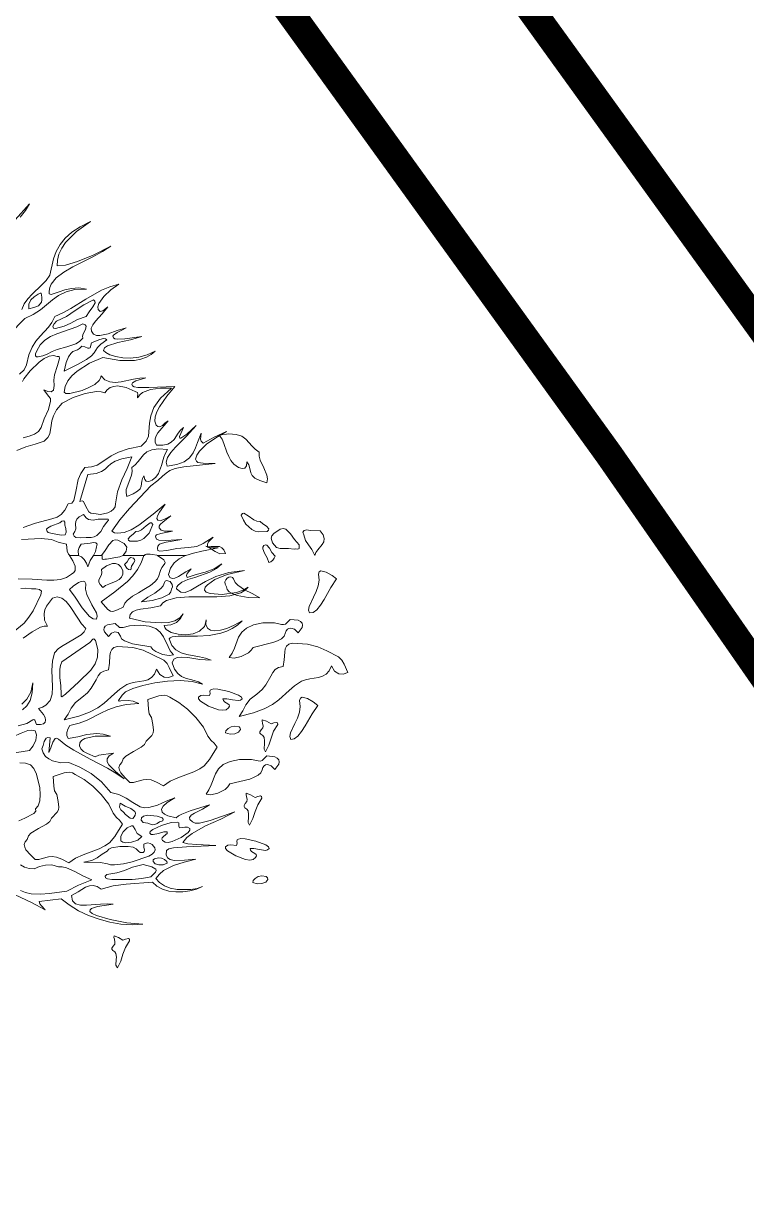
# Model space of a CAD drawing. Header units: inches. Extents: x -885 to 26362, y -28010 to 990.
# Drawn here: x 4291.76 to 4293.775, y -2358.808 to -2355.521 of the extents above; entities that cross this region are included whole.
import ezdxf

# ---------------------------------------------------------------- set-up
doc = ezdxf.new("R2010")
doc.units = ezdxf.units.IN
doc.header["$MEASUREMENT"] = 0
doc.layers.add('BUILDING', color=5, linetype='Continuous', lineweight=15)
doc.layers.add('TREE', color=3, linetype='Continuous', lineweight=15)
doc.layers.add('Text', color=7, linetype='Continuous')

# ---------------------------------------------------------------- blocks, each defined once
blk = doc.blocks.new('tree2')
at = {"layer": 'TREE'}
for points in [[(5207.9229, 5947.7084), (5207.9396, 5947.714), (5207.958, 5947.7183), (5207.9935, 5947.7254), (5207.9814, 5947.7251), (5207.9704, 5947.7269), (5207.9701, 5947.7328), (5207.9725, 5947.7383), (5207.9821, 5947.7485), (5207.9611, 5947.7343), (5207.9467, 5947.7282), (5207.9288, 5947.726), (5207.9039, 5947.7238), (5207.8823, 5947.7195), (5207.8672, 5947.718), (5207.8629, 5947.7195), (5207.862, 5947.7235), (5207.8626, 5947.7288), (5207.8663, 5947.7328), (5207.8724, 5947.7355), (5207.8805, 5947.7377), (5207.9146, 5947.7429), (5207.8798, 5947.7408), (5207.865, 5947.7417), (5207.8601, 5947.7442), (5207.858, 5947.7479), (5207.8574, 5947.7506), (5207.8595, 5947.7531), (5207.8694, 5947.7562), (5207.8943, 5947.7611), (5207.8771, 5947.7611), (5207.87, 5947.7633), (5207.8654, 5947.7685), (5207.8657, 5947.7722), (5207.8675, 5947.7756), (5207.8743, 5947.7817), (5207.8906, 5947.7941), (5207.8768, 5947.787), (5207.8675, 5947.7839), (5207.8623, 5947.7848), (5207.8607, 5947.7885), (5207.862, 5947.7947), (5207.866, 5947.8024), (5207.8786, 5947.8199), (5207.8527, 5947.7981), (5207.8213, 5947.774), (5207.8053, 5947.7645), (5207.7896, 5947.7583), (5207.7754, 5947.7568), (5207.769, 5947.758), (5207.7631, 5947.7611), (5207.7801, 5947.7861), (5207.8013, 5947.8104), (5207.8472, 5947.8593), (5207.8629, 5947.871), (5207.8731, 5947.88), (5207.8808, 5947.8867), (5207.8888, 5947.8923), (5207.9005, 5947.8966), (5207.9186, 5947.9003), (5207.9867, 5947.9077), (5207.9605, 5947.9083), (5207.9494, 5947.9101), (5207.946, 5947.9129), (5207.9445, 5947.9169), (5207.9473, 5947.9259), (5207.9525, 5947.9342), (5207.9676, 5947.9496), (5207.9879, 5947.9634), (5208.011, 5947.977), (5207.9848, 5947.965), (5207.9605, 5947.952), (5207.9565, 5947.9557), (5207.9547, 5947.9606), (5207.9562, 5947.9736), (5207.9485, 5947.953), (5207.9445, 5947.9416), (5207.939, 5947.9305), (5207.931, 5947.92), (5207.9196, 5947.9114), (5207.9039, 5947.9052), (5207.8826, 5947.9018), (5207.8805, 5947.9108), (5207.8838, 5947.9206), (5207.8909, 5947.9314), (5207.9011, 5947.9431), (5207.9248, 5947.9668), (5207.9454, 5947.9899), (5207.9251, 5947.9714), (5207.9125, 5947.9625), (5207.91, 5947.9625), (5207.9097, 5947.9659), (5207.9183, 5947.9853), (5207.9119, 5947.9797), (5207.9069, 5947.9733), (5207.8977, 5947.9594), (5207.8918, 5947.9536), (5207.8841, 5947.9493), (5207.8737, 5947.9471), (5207.8601, 5947.9474), (5207.857, 5947.9542), (5207.857, 5947.961), (5207.8589, 5947.9677), (5207.8626, 5947.9742), (5207.8851, 5947.9998), (5207.8786, 5947.9954), (5207.8724, 5947.9899), (5207.866, 5947.9868), (5207.8626, 5947.9877), (5207.8592, 5947.9905), (5207.8561, 5947.9991), (5207.8567, 5948.0087), (5207.8604, 5948.0192), (5207.8663, 5948.0305), (5207.8823, 5948.0533), (5207.8992, 5948.0746), (5207.8435, 5948.0721), (5207.8195, 5948.0721), (5207.8115, 5948.0733), (5207.8078, 5948.0755), (5207.8065, 5948.0795), (5207.8078, 5948.0826), (5207.8152, 5948.0869), (5207.8364, 5948.0927), (5207.8238, 5948.0921), (5207.8102, 5948.09), (5207.7831, 5948.0844), (5207.7702, 5948.0829), (5207.7585, 5948.0841), (5207.7483, 5948.0884), (5207.7403, 5948.0971), (5207.7388, 5948.0921), (5207.736, 5948.0875), (5207.7265, 5948.0789), (5207.7135, 5948.0718), (5207.6991, 5948.0659), (5207.6723, 5948.0595), (5207.6634, 5948.0595), (5207.6603, 5948.0617), (5207.6621, 5948.0746), (5207.6677, 5948.0866), (5207.6766, 5948.0977), (5207.688, 5948.1075), (5207.7151, 5948.1245), (5207.744, 5948.1374), (5207.7804, 5948.1303), (5207.8124, 5948.1306), (5207.8259, 5948.1334), (5207.8383, 5948.1377), (5207.8484, 5948.1436), (5207.857, 5948.1509), (5207.8395, 5948.1426), (5207.8213, 5948.1377), (5207.8035, 5948.1358), (5207.7868, 5948.1365), (5207.7717, 5948.1389), (5207.7591, 5948.1426), (5207.7499, 5948.1476), (5207.745, 5948.1525), (5207.7474, 5948.1577), (5207.7539, 5948.162), (5207.7761, 5948.1694), (5207.8032, 5948.1756), (5207.8278, 5948.1823), (5207.7911, 5948.1774), (5207.7754, 5948.1765), (5207.7699, 5948.1777), (5207.7668, 5948.1799), (5207.7656, 5948.183), (5207.7668, 5948.1857), (5207.7745, 5948.1913), (5207.785, 5948.1962), (5207.7942, 5948.2014), (5207.7748, 5948.1956), (5207.7551, 5948.1885), (5207.737, 5948.1845), (5207.7296, 5948.1848), (5207.7234, 5948.1876), (5207.7188, 5948.1937), (5207.7185, 5948.2005), (5207.7219, 5948.2079), (5207.7277, 5948.2156), (5207.7422, 5948.2313), (5207.7542, 5948.2467), (5207.7434, 5948.2378), (5207.7382, 5948.2365), (5207.7333, 5948.2406), (5207.7326, 5948.247), (5207.7348, 5948.2538), (5207.7456, 5948.2689), (5207.7613, 5948.2837), (5207.7785, 5948.296), (5207.7591, 5948.2901), (5207.741, 5948.2824), (5207.7071, 5948.2633), (5207.6741, 5948.243), (5207.6572, 5948.2338), (5207.6396, 5948.2255), (5207.6335, 5948.2128), (5207.6258, 5948.2024), (5207.6079, 5948.1833), (5207.599, 5948.1725), (5207.5907, 5948.1593), (5207.5836, 5948.1426), (5207.5787, 5948.1214), (5207.5731, 5948.1106), (5207.5636, 5948.1008)], [(5207.542, 5948.1879), (5207.5747, 5948.2215), (5207.5931, 5948.2298), (5207.6085, 5948.2399), (5207.6344, 5948.2615), (5207.648, 5948.2713), (5207.664, 5948.2793), (5207.6834, 5948.2843), (5207.7083, 5948.2852), (5207.6917, 5948.2877), (5207.676, 5948.2867), (5207.6615, 5948.2834), (5207.6492, 5948.279), (5207.6319, 5948.2735), (5207.6279, 5948.2747), (5207.6276, 5948.2803), (5207.6289, 5948.2883), (5207.6319, 5948.2957), (5207.643, 5948.3092), (5207.659, 5948.3215), (5207.6784, 5948.3332), (5207.7219, 5948.3551), (5207.7428, 5948.3662), (5207.7613, 5948.3779), (5207.7225, 5948.3588), (5207.6889, 5948.3446), (5207.6627, 5948.3366), (5207.6452, 5948.3354), (5207.6455, 5948.348), (5207.6486, 5948.361), (5207.6547, 5948.3736), (5207.663, 5948.3859), (5207.6864, 5948.4096), (5207.7172, 5948.4312), (5207.6948, 5948.4201), (5207.6766, 5948.4081), (5207.6621, 5948.3951), (5207.651, 5948.3813), (5207.6427, 5948.3665), (5207.6366, 5948.3505), (5207.6292, 5948.3154), (5207.6209, 5948.304), (5207.6113, 5948.2935), (5207.5907, 5948.2744), (5207.5811, 5948.2643), (5207.5734, 5948.2535), (5207.5685, 5948.2412)], [(5207.5651, 5948.441), (5207.5762, 5948.4549), (5207.5851, 5948.4693), (5207.5537, 5948.4349)], [(5207.5577, 5947.9357), (5207.5771, 5947.9437), (5207.5971, 5947.9496), (5207.6165, 5947.9563), (5207.6249, 5947.964), (5207.6292, 5947.972), (5207.6319, 5947.9899), (5207.6332, 5948.0001), (5207.6366, 5948.0111), (5207.6433, 5948.0238), (5207.6557, 5948.0379), (5207.6794, 5948.0506), (5207.7055, 5948.0595), (5207.7302, 5948.0635), (5207.74, 5948.0629), (5207.748, 5948.0604), (5207.7533, 5948.0672), (5207.7597, 5948.0721), (5207.7671, 5948.0746), (5207.7754, 5948.0755), (5207.7939, 5948.0718), (5207.8133, 5948.0635), (5207.8185, 5948.061), (5207.8195, 5948.0573), (5207.8185, 5948.0536), (5207.8189, 5948.05), (5207.8235, 5948.0561), (5207.8296, 5948.061), (5207.8469, 5948.0675), (5207.8684, 5948.0706), (5207.8921, 5948.0706), (5207.8684, 5948.049), (5207.8543, 5948.029), (5207.8472, 5948.0108), (5207.8444, 5947.9948), (5207.8423, 5947.9671), (5207.8373, 5947.9557), (5207.8266, 5947.9453), (5207.7982, 5947.9391), (5207.7773, 5947.932), (5207.7619, 5947.9243), (5207.7505, 5947.9166), (5207.7311, 5947.904), (5207.7194, 5947.9003), (5207.7046, 5947.8988), (5207.6957, 5947.8861), (5207.6905, 5947.8729), (5207.6852, 5947.847), (5207.6809, 5947.8273), (5207.6763, 5947.8221), (5207.6686, 5947.8205), (5207.6612, 5947.8064), (5207.6535, 5947.7974), (5207.6449, 5947.7919), (5207.6335, 5947.7879), (5207.5978, 5947.7787), (5207.571, 5947.7694)], [(5207.5676, 5947.7433), (5207.6101, 5947.7457), (5207.6326, 5947.7429), (5207.6467, 5947.7377), (5207.6649, 5947.7334), (5207.6667, 5947.7183), (5207.6692, 5947.7115), (5207.6714, 5947.7094), (5207.6744, 5947.7084), (5207.6908, 5947.7084), (5207.6901, 5947.7195), (5207.6923, 5947.726), (5207.6966, 5947.7331), (5207.7166, 5947.7352), (5207.7234, 5947.7368), (5207.7286, 5947.7362), (5207.7311, 5947.7331), (5207.7296, 5947.7272), (5207.7277, 5947.7174), (5207.7234, 5947.7084), (5207.741, 5947.7084), (5207.749, 5947.7192), (5207.7563, 5947.7315), (5207.765, 5947.7408), (5207.7702, 5947.7426), (5207.7764, 5947.7417), (5207.7899, 5947.7346), (5207.7958, 5947.7266), (5207.7945, 5947.718), (5207.7875, 5947.7084), (5207.8336, 5947.7084), (5207.8352, 5947.7106), (5207.8383, 5947.7115), (5207.8463, 5947.7112), (5207.8654, 5947.7084), (5207.9229, 5947.7084)], [(5207.5839, 5948.2421), (5207.5836, 5948.2526), (5207.5882, 5948.2615), (5207.5953, 5948.2686), (5207.6036, 5948.2741), (5207.6079, 5948.2763), (5207.6101, 5948.2763), (5207.6116, 5948.2677), (5207.6119, 5948.2615), (5207.6107, 5948.2566), (5207.6042, 5948.2492), (5207.5944, 5948.2449), (5207.5839, 5948.2421)], [(5207.6409, 5948.1999), (5207.6366, 5948.2008), (5207.6356, 5948.2045), (5207.6381, 5948.2098), (5207.6436, 5948.2156), (5207.6649, 5948.2258), (5207.6837, 5948.2384), (5207.7025, 5948.2513), (5207.7237, 5948.2621), (5207.7265, 5948.2593), (5207.7268, 5948.2556), (5207.7222, 5948.2464), (5207.7139, 5948.2359), (5207.7077, 5948.2261), (5207.6892, 5948.2193), (5207.6747, 5948.2116), (5207.66, 5948.2048), (5207.6409, 5948.1999)], [(5207.623, 5948.1445), (5207.6135, 5948.1408), (5207.6036, 5948.1383), (5207.6002, 5948.1386), (5207.5981, 5948.1408), (5207.5981, 5948.1448), (5207.6008, 5948.1516), (5207.6082, 5948.1645), (5207.6184, 5948.1747), (5207.6304, 5948.1823), (5207.644, 5948.1882), (5207.6729, 5948.1981), (5207.6874, 5948.2033), (5207.7006, 5948.2098), (5207.7055, 5948.2079), (5207.7077, 5948.2051), (5207.7058, 5948.1974), (5207.7012, 5948.1882), (5207.7, 5948.1833), (5207.7006, 5948.179), (5207.6935, 5948.1719), (5207.6852, 5948.1666), (5207.6661, 5948.1602), (5207.6446, 5948.1546), (5207.6338, 5948.1503), (5207.623, 5948.1445)], [(5207.6603, 5948.1072), (5207.6646, 5948.126), (5207.6692, 5948.1386), (5207.6741, 5948.146), (5207.6791, 5948.15), (5207.6886, 5948.1537), (5207.6935, 5948.1565), (5207.6985, 5948.1614), (5207.7046, 5948.1602), (5207.7111, 5948.1574), (5207.7142, 5948.1571), (5207.7166, 5948.1583), (5207.7194, 5948.1691), (5207.728, 5948.1722), (5207.737, 5948.1759), (5207.7453, 5948.178), (5207.7493, 5948.1774), (5207.7526, 5948.1753), (5207.7394, 5948.1657), (5207.7323, 5948.1586), (5207.7246, 5948.1473), (5207.7188, 5948.1408), (5207.708, 5948.1328), (5207.6892, 5948.122), (5207.6603, 5948.1072)], [(5207.5697, 5948.085), (5207.5725, 5948.0906), (5207.5864, 5948.1084), (5207.6061, 5948.1272), (5207.6169, 5948.1349), (5207.6273, 5948.1399), (5207.6369, 5948.1417), (5207.6452, 5948.1395), (5207.6492, 5948.1389), (5207.6501, 5948.1349), (5207.6458, 5948.1201), (5207.6393, 5948.0992), (5207.6378, 5948.0878), (5207.6387, 5948.0767), (5207.6366, 5948.0663), (5207.6316, 5948.0626), (5207.6249, 5948.0638), (5207.6159, 5948.0672), (5207.6264, 5948.0533), (5207.6301, 5948.0487), (5207.6307, 5948.0423), (5207.6258, 5948.0244), (5207.6169, 5948.0041), (5207.6101, 5947.9853), (5207.6042, 5947.977), (5207.5956, 5947.9711), (5207.5842, 5947.9668), (5207.571, 5947.9634)], [(5208.0988, 5947.8657), (5208.0831, 5947.871), (5208.0726, 5947.8762), (5208.0668, 5947.882), (5208.0637, 5947.8876), (5208.0613, 5947.8996), (5208.0594, 5947.9051), (5208.0554, 5947.911), (5208.0542, 5947.9024), (5208.0508, 5947.8977), (5208.0452, 5947.8971), (5208.0369, 5947.8993), (5208.0274, 5947.9061), (5208.0209, 5947.9141), (5208.016, 5947.9227), (5208.0123, 5947.9322), (5208.0058, 5947.9513), (5208.0015, 5947.9606), (5207.9957, 5947.9689), (5208.0166, 5947.972), (5208.0323, 5947.9707), (5208.0443, 5947.9667), (5208.0529, 5947.9606), (5208.0665, 5947.9455), (5208.0736, 5947.9384), (5208.0822, 5947.9325), (5208.0819, 5947.9233), (5208.084, 5947.9147), (5208.0917, 5947.8984), (5208.0988, 5947.8827), (5208.1001, 5947.8743), (5208.0988, 5947.8657)], [(5207.7958, 5947.8362), (5207.7939, 5947.8439), (5207.7945, 5947.8516), (5207.7998, 5947.8667), (5207.8059, 5947.8821), (5207.8072, 5947.8901), (5207.8065, 5947.8988), (5207.8139, 5947.9046), (5207.8201, 5947.9117), (5207.8315, 5947.9265), (5207.8392, 5947.9329), (5207.8497, 5947.9372), (5207.8641, 5947.9394), (5207.8838, 5947.9382), (5207.8789, 5947.9299), (5207.8755, 5947.9212), (5207.8706, 5947.9031), (5207.8641, 5947.8858), (5207.8586, 5947.8781), (5207.8506, 5947.8713), (5207.8429, 5947.8689), (5207.8376, 5947.8692), (5207.8343, 5947.8729), (5207.8327, 5947.8809), (5207.8293, 5947.8754), (5207.8281, 5947.8698), (5207.8266, 5947.8587), (5207.8241, 5947.8532), (5207.8189, 5947.8476), (5207.8096, 5947.8421), (5207.7958, 5947.8362)], [(5207.8065, 5947.9222), (5207.7961, 5947.8969), (5207.785, 5947.872), (5207.7757, 5947.8467), (5207.7708, 5947.8202), (5207.7702, 5947.8141), (5207.7668, 5947.8088), (5207.7616, 5947.8042), (5207.7545, 5947.8008), (5207.7385, 5947.7974), (5207.724, 5947.7996), (5207.7179, 5947.7999), (5207.7132, 5947.8033), (5207.7071, 5947.8147), (5207.7021, 5947.8252), (5207.6988, 5947.827), (5207.6942, 5947.8255), (5207.7114, 5947.884), (5207.7292, 5947.8864), (5207.741, 5947.8904), (5207.7486, 5947.8954), (5207.7548, 5947.9009), (5207.7613, 5947.9071), (5207.7705, 5947.9126), (5207.785, 5947.9178), (5207.8065, 5947.9222)], [(5207.7434, 5947.7876), (5207.7551, 5947.7873), (5207.7557, 5947.7851), (5207.7526, 5947.7811), (5207.7453, 5947.7713), (5207.7391, 5947.7605), (5207.7308, 5947.7516), (5207.7252, 5947.7488), (5207.7182, 5947.7476), (5207.7074, 5947.7476), (5207.6954, 5947.7466), (5207.6855, 5947.7479), (5207.6818, 5947.7503), (5207.6797, 5947.7546), (5207.6834, 5947.7608), (5207.6849, 5947.7663), (5207.6843, 5947.7774), (5207.6849, 5947.7824), (5207.6871, 5947.7876), (5207.6923, 5947.7925), (5207.7018, 5947.7971), (5207.7074, 5947.7904), (5207.7129, 5947.7867), (5207.7231, 5947.7851), (5207.7333, 5947.7873), (5207.7434, 5947.7876)], [(5208.0994, 5947.7607), (5208.0813, 5947.7598), (5208.0733, 5947.7613), (5208.0659, 5947.7647), (5208.0529, 5947.7764), (5208.0477, 5947.785), (5208.0431, 5947.7958), (5208.0455, 5947.7998), (5208.0489, 5947.8004), (5208.0582, 5947.7943), (5208.0702, 5947.7857), (5208.077, 5947.7829), (5208.0844, 5947.7823), (5208.0902, 5947.777), (5208.0979, 5947.7718), (5208.1025, 5947.7666), (5208.1022, 5947.7638), (5208.0994, 5947.7607)], [(5207.6507, 5947.7793), (5207.6553, 5947.7827), (5207.659, 5947.7833), (5207.6612, 5947.7808), (5207.6612, 5947.7743), (5207.6637, 5947.767), (5207.6646, 5947.7593), (5207.6618, 5947.7537), (5207.6544, 5947.7528), (5207.6338, 5947.7565), (5207.6252, 5947.7586), (5207.623, 5947.7605), (5207.6224, 5947.763), (5207.6218, 5947.7657), (5207.6236, 5947.7679), (5207.6313, 5947.7719), (5207.6507, 5947.7793)], [(5207.8022, 5947.7396), (5207.7995, 5947.742), (5207.7988, 5947.7448), (5207.8028, 5947.7497), (5207.8093, 5947.7549), (5207.8149, 5947.7602), (5207.8213, 5947.7611), (5207.8275, 5947.7642), (5207.8376, 5947.7731), (5207.846, 5947.7793), (5207.849, 5947.7793), (5207.8518, 5947.7756), (5207.8438, 5947.7571), (5207.8327, 5947.7454), (5207.8259, 5947.742), (5207.8189, 5947.7399), (5207.8022, 5947.7396)], [(5208.1576, 5947.7225), (5208.1456, 5947.7241), (5208.1358, 5947.7235), (5208.1275, 5947.7235), (5208.1195, 5947.7256), (5208.1108, 5947.7361), (5208.1081, 5947.7462), (5208.1096, 5947.7512), (5208.1133, 5947.7561), (5208.1272, 5947.7653), (5208.1336, 5947.7669), (5208.1395, 5947.7653), (5208.1496, 5947.7558), (5208.1586, 5947.7429), (5208.1684, 5947.7318), (5208.1684, 5947.7241), (5208.1653, 5947.7222), (5208.161, 5947.7231), (5208.1576, 5947.7225)], [(5208.1789, 5947.753), (5208.1767, 5947.7592), (5208.1792, 5947.7629), (5208.1847, 5947.7641), (5208.1924, 5947.7629), (5208.214, 5947.7623), (5208.2205, 5947.7533), (5208.2226, 5947.7453), (5208.2217, 5947.7385), (5208.2183, 5947.7324), (5208.2087, 5947.721), (5208.2044, 5947.7151), (5208.202, 5947.7087), (5208.1961, 5947.7213), (5208.189, 5947.7315), (5208.1823, 5947.7413), (5208.1789, 5947.753)], [(5207.554, 5946.9743), (5207.5894, 5946.9577), (5207.6187, 5946.9417), (5207.611, 5946.9503), (5207.6076, 5946.9549), (5207.6061, 5946.9599), (5207.6535, 5946.966), (5207.6711, 5946.9525), (5207.6908, 5946.9401), (5207.7123, 5946.9297), (5207.7354, 5946.9214), (5207.7588, 5946.9149), (5207.7828, 5946.9109), (5207.8069, 5946.9093), (5207.8299, 5946.9106), (5207.7958, 5946.914), (5207.7594, 5946.9208), (5207.7299, 5946.9294), (5207.7203, 5946.934), (5207.7154, 5946.9386), (5207.716, 5946.9417), (5207.7194, 5946.9445), (5207.732, 5946.9488), (5207.7659, 5946.954), (5207.7533, 5946.9552), (5207.7388, 5946.9543), (5207.7086, 5946.9518), (5207.6954, 5946.9522), (5207.6846, 5946.9549), (5207.6778, 5946.9617), (5207.676, 5946.9728), (5207.6901, 5946.9811), (5207.7062, 5946.9907), (5207.7145, 5946.994), (5207.7228, 5946.9947), (5207.7314, 5946.9925), (5207.7397, 5946.9863), (5207.7659, 5946.9937), (5207.7939, 5946.9974), (5207.8512, 5947.002), (5207.8607, 5946.9931), (5207.8731, 5946.9866), (5207.8866, 5946.9826), (5207.9014, 5946.9808), (5207.9168, 5946.9808), (5207.9319, 5946.9829), (5207.9463, 5946.987), (5207.9596, 5946.9922), (5207.9479, 5946.9882), (5207.934, 5946.986), (5207.9042, 5946.986), (5207.8897, 5946.9891), (5207.8768, 5946.9937), (5207.866, 5947.0008), (5207.8583, 5947.01), (5207.8663, 5947.0193), (5207.8752, 5947.0267), (5207.8962, 5947.0375), (5207.9196, 5947.0448), (5207.9451, 5947.0516), (5207.9202, 5947.0492), (5207.898, 5947.0485), (5207.8897, 5947.0507), (5207.8835, 5947.0547), (5207.8808, 5947.0609), (5207.8814, 5947.0704), (5207.8866, 5947.0738), (5207.8965, 5947.0759), (5207.9245, 5947.0784), (5207.9885, 5947.0809), (5207.9467, 5947.083), (5207.9279, 5947.0846), (5207.9165, 5947.0877), (5207.9251, 5947.0981), (5207.9368, 5947.1074), (5207.9661, 5947.1234), (5207.9987, 5947.1382), (5208.0295, 5947.1539), (5207.9759, 5947.1351), (5207.9525, 5947.1298), (5207.9436, 5947.1298), (5207.9377, 5947.1323), (5207.9316, 5947.1372), (5207.931, 5947.1418), (5207.935, 5947.1465), (5207.9417, 5947.1508), (5207.9596, 5947.16), (5207.9741, 5947.1689), (5207.9328, 5947.156), (5207.9143, 5947.1492), (5207.9072, 5947.1455), (5207.9023, 5947.1409), (5207.8845, 5947.1455), (5207.8771, 5947.1489), (5207.8721, 5947.1535), (5207.8706, 5947.1594), (5207.874, 5947.1662), (5207.8832, 5947.1745), (5207.8992, 5947.184), (5207.8805, 5947.177), (5207.862, 5947.1686), (5207.8435, 5947.1631), (5207.834, 5947.1628), (5207.8244, 5947.1649), (5207.8087, 5947.1739), (5207.7939, 5947.1834), (5207.7782, 5947.1917), (5207.7607, 5947.196), (5207.741, 5947.2188), (5207.7185, 5947.237), (5207.6942, 5947.2509), (5207.6701, 5947.2607), (5207.6529, 5947.2598), (5207.6347, 5947.2641), (5207.6267, 5947.2684), (5207.6199, 5947.274), (5207.6147, 5947.2813), (5207.6119, 5947.29), (5207.6147, 5947.2977), (5207.6169, 5947.3063), (5207.6209, 5947.3131), (5207.6243, 5947.3146), (5207.6295, 5947.3143), (5207.627, 5947.2826), (5207.6313, 5947.2924), (5207.6353, 5947.3047), (5207.6403, 5947.3127), (5207.6436, 5947.3134), (5207.648, 5947.3109), (5207.6637, 5947.2983), (5207.6806, 5947.2872), (5207.7163, 5947.2678), (5207.7536, 5947.2484), (5207.7721, 5947.2376), (5207.7899, 5947.2253), (5207.7708, 5947.241), (5207.7567, 5947.2555), (5207.753, 5947.2622), (5207.753, 5947.2687), (5207.7573, 5947.2752), (5207.7665, 5947.281), (5207.745, 5947.2783), (5207.7351, 5947.2764), (5207.7271, 5947.2733), (5207.7102, 5947.2804), (5207.7021, 5947.2847), (5207.6957, 5947.2906), (5207.6932, 5947.2971), (5207.6942, 5947.3032), (5207.6978, 5947.3084), (5207.7049, 5947.3127), (5207.7271, 5947.318), (5207.76, 5947.3177), (5207.7443, 5947.322), (5207.7308, 5947.3235), (5207.7089, 5947.3214), (5207.6895, 5947.3161), (5207.6689, 5947.3124), (5207.6655, 5947.3189), (5207.6655, 5947.3257), (5207.6677, 5947.3331), (5207.672, 5947.3405), (5207.6926, 5947.3457), (5207.7099, 5947.3522), (5207.7394, 5947.3676), (5207.7548, 5947.375), (5207.7727, 5947.3814), (5207.7942, 5947.386), (5207.8216, 5947.3882), (5207.8093, 5947.3931), (5207.7985, 5947.395), (5207.7828, 5947.394), (5207.7788, 5947.3934), (5207.7776, 5947.3947), (5207.7853, 5947.4067), (5207.793, 5947.4135), (5207.8087, 5947.4205), (5207.8303, 5947.4273), (5207.8561, 5947.4328), (5207.8835, 5947.4365), (5207.9112, 5947.4378), (5207.9371, 5947.4359), (5207.9593, 5947.4301), (5207.9504, 5947.435), (5207.9411, 5947.4381), (5207.9226, 5947.443), (5207.914, 5947.447), (5207.906, 5947.4535), (5207.8989, 5947.463), (5207.8934, 5947.4766), (5207.8974, 5947.484), (5207.9048, 5947.488), (5207.9149, 5947.4889), (5207.9273, 5947.488), (5207.9537, 5947.4837), (5207.9784, 5947.4818), (5207.9661, 5947.4864), (5207.9525, 5947.4892), (5207.9251, 5947.4941), (5207.9128, 5947.4981), (5207.9017, 5947.5046), (5207.8931, 5947.5141), (5207.8875, 5947.528), (5207.8894, 5947.5308), (5207.8934, 5947.5329), (5207.9069, 5947.5342), (5207.9488, 5947.5339), (5207.9738, 5947.5357), (5207.9993, 5947.5406), (5208.0119, 5947.5449), (5208.0236, 5947.5508), (5208.0347, 5947.5582), (5208.0449, 5947.5674), (5208.0279, 5947.5579), (5208.0122, 5947.5508), (5207.9981, 5947.5468), (5207.9861, 5947.5455), (5207.9765, 5947.5471), (5207.9698, 5947.5517), (5207.9667, 5947.5591), (5207.9673, 5947.5696), (5207.9661, 5947.5619), (5207.9633, 5947.5551), (5207.9531, 5947.5452), (5207.939, 5947.5394), (5207.9226, 5947.5372), (5207.9063, 5947.5385), (5207.8915, 5947.5422), (5207.8808, 5947.5486), (5207.8777, 5947.5526), (5207.8761, 5947.5573), (5207.8909, 5947.5585), (5207.9029, 5947.5637), (5207.9115, 5947.572), (5207.9174, 5947.5822), (5207.9103, 5947.5736), (5207.8998, 5947.5674), (5207.886, 5947.564), (5207.87, 5947.5628), (5207.8349, 5947.5653), (5207.8013, 5947.573), (5207.8025, 5947.581), (5207.8078, 5947.5868), (5207.8155, 5947.5902), (5207.8253, 5947.5927), (5207.8478, 5947.5954), (5207.8681, 5947.5998), (5207.8734, 5947.6065), (5207.8814, 5947.6114), (5207.9026, 5947.6173), (5207.9297, 5947.6191), (5207.9599, 5947.6191), (5207.9904, 5947.6195), (5208.0187, 5947.6216), (5208.0424, 5947.6281), (5208.0514, 5947.6333), (5208.0584, 5947.6404), (5208.0474, 5947.6336), (5208.0332, 5947.6287), (5208.0021, 5947.6241), (5207.9756, 5947.6262), (5207.967, 5947.6293), (5207.9639, 5947.6339), (5207.9654, 5947.6398), (5207.9698, 5947.6453), (5207.9861, 5947.6567), (5208.0129, 5947.6675), (5208.0501, 5947.6764), (5208.0162, 5947.6715), (5207.9885, 5947.6629), (5207.9661, 5947.6524), (5207.9482, 5947.6422), (5207.9337, 5947.6336), (5207.922, 5947.6287), (5207.9122, 5947.629), (5207.9032, 5947.6367), (5207.9039, 5947.641), (5207.9063, 5947.6447), (5207.9149, 5947.6512), (5207.9276, 5947.6564), (5207.943, 5947.6613), (5207.9753, 5947.6727), (5207.9898, 5947.6804), (5208.0012, 5947.6903), (5207.9845, 5947.6798), (5207.9654, 5947.6727), (5207.9454, 5947.6675), (5207.926, 5947.6613), (5207.9248, 5947.6653), (5207.9263, 5947.67), (5207.9346, 5947.6795), (5207.9229, 5947.6733), (5207.9075, 5947.6635), (5207.8998, 5947.6598), (5207.8934, 5947.6586), (5207.8885, 5947.6607), (5207.886, 5947.6672), (5207.89, 5947.6813), (5207.8977, 5947.6924), (5207.9088, 5947.7017), (5207.9223, 5947.7084), (5207.8617, 5947.7084), (5207.8755, 5947.6989), (5207.8786, 5947.6937), (5207.878, 5947.6912), (5207.8761, 5947.689), (5207.8715, 5947.6826), (5207.8687, 5947.6764), (5207.865, 5947.6644), (5207.8617, 5947.6582), (5207.8561, 5947.6515), (5207.8466, 5947.6438), (5207.8327, 5947.6352), (5207.821, 5947.6275), (5207.8081, 5947.6207), (5207.7964, 5947.6114), (5207.7915, 5947.6053), (5207.7878, 5947.597), (5207.7754, 5947.5908), (5207.765, 5947.5874), (5207.76, 5947.5883), (5207.7542, 5947.5917), (5207.7403, 5947.6084), (5207.7699, 5947.6299), (5207.797, 5947.6524), (5207.8087, 5947.6647), (5207.8185, 5947.678), (5207.8269, 5947.6924), (5207.8327, 5947.7084), (5207.7871, 5947.7084), (5207.7801, 5947.7054), (5207.7717, 5947.7041), (5207.7514, 5947.7004), (5207.748, 5947.7007), (5207.7446, 5947.6998), (5207.7422, 5947.7014), (5207.7422, 5947.7084), (5207.7234, 5947.7084), (5207.7166, 5947.6977), (5207.7114, 5947.6844), (5207.708, 5947.6921), (5207.7034, 5947.6998), (5207.6972, 5947.706), (5207.6908, 5947.7084), (5207.6717, 5947.7084), (5207.6787, 5947.6968), (5207.6837, 5947.6857), (5207.684, 5947.6761), (5207.6812, 5947.6718), (5207.676, 5947.6681), (5207.6649, 5947.6607), (5207.652, 5947.6564), (5207.6378, 5947.6549), (5207.6224, 5947.6549), (5207.591, 5947.6576), (5207.5605, 5947.6582)], [(5207.9664, 5947.7287), (5207.9778, 5947.7278), (5207.9901, 5947.7284), (5207.996, 5947.7278), (5208.0012, 5947.7253), (5208.0058, 5947.721), (5208.0092, 5947.7133), (5207.9969, 5947.7124), (5207.9864, 5947.717), (5207.9766, 5947.7235), (5207.9664, 5947.7287)], [(5208.0917, 5947.7302), (5208.0957, 5947.7318), (5208.0988, 5947.7308), (5208.1041, 5947.7244), (5208.109, 5947.7148), (5208.1164, 5947.7071), (5208.1145, 5947.7025), (5208.1114, 5947.6982), (5208.1071, 5947.6951), (5208.1025, 5947.6936), (5208.0991, 5947.7038), (5208.0936, 5947.7139), (5208.0896, 5947.7228), (5208.0896, 5947.7268), (5208.0917, 5947.7302)], [(5207.7868, 5947.6764), (5207.7871, 5947.6681), (5207.7844, 5947.6616), (5207.7791, 5947.6567), (5207.7724, 5947.653), (5207.7567, 5947.6469), (5207.7493, 5947.6435), (5207.7434, 5947.6392), (5207.7376, 5947.6456), (5207.7351, 5947.6509), (5207.7351, 5947.6552), (5207.7366, 5947.6589), (5207.7407, 5947.6669), (5207.7416, 5947.6721), (5207.7407, 5947.6786), (5207.7514, 5947.6863), (5207.7647, 5947.6912), (5207.7711, 5947.6915), (5207.7773, 5947.6894), (5207.7825, 5947.6844), (5207.7868, 5947.6764)], [(5207.8102, 5947.7026), (5207.8124, 5947.6998), (5207.8127, 5947.6974), (5207.8102, 5947.6918), (5207.8059, 5947.6857), (5207.8041, 5947.6773), (5207.7995, 5947.6786), (5207.7955, 5947.681), (5207.7902, 5947.689), (5207.7961, 5947.6952), (5207.7998, 5947.7011), (5207.8035, 5947.7041), (5207.8102, 5947.7026)], [(5208.0831, 5947.6169), (5208.0671, 5947.6261), (5208.0502, 5947.6345), (5208.0354, 5947.6443), (5208.0298, 5947.6505), (5208.0265, 5947.6579), (5208.024, 5947.6609), (5208.0203, 5947.6622), (5208.0163, 5947.6616), (5208.0126, 5947.6597), (5208.0095, 5947.6563), (5208.0077, 5947.6517), (5208.008, 5947.6468), (5208.0111, 5947.6409), (5208.0126, 5947.6351), (5208.0172, 5947.6302), (5208.0249, 5947.6258), (5208.0345, 5947.6224), (5208.0579, 5947.6178), (5208.0831, 5947.6169)], [(5208.1909, 5947.5843), (5208.1986, 5947.5852), (5208.2066, 5947.5914), (5208.2146, 5947.6012), (5208.2223, 5947.6135), (5208.2371, 5947.6394), (5208.2494, 5947.6579), (5208.2399, 5947.6653), (5208.2269, 5947.6726), (5208.2155, 5947.6754), (5208.2118, 5947.6733), (5208.2103, 5947.668), (5208.2115, 5947.6554), (5208.2097, 5947.6428), (5208.2054, 5947.6305), (5208.1998, 5947.6188), (5208.1903, 5947.5984), (5208.1887, 5947.5904), (5208.1909, 5947.5843)], [(5207.5891, 5947.6364), (5207.5987, 5947.6367), (5207.6067, 5947.6352), (5207.611, 5947.6315), (5207.6098, 5947.6235), (5207.5928, 5947.5887), (5207.5839, 5947.5751), (5207.5731, 5947.5625), (5207.5417, 5947.536)], [(5207.5663, 5947.637), (5207.5756, 5947.6382), (5207.5891, 5947.6364)], [(5207.7302, 5947.5711), (5207.7228, 5947.5714), (5207.7151, 5947.5767), (5207.6991, 5947.5957), (5207.684, 5947.6188), (5207.6717, 5947.6348), (5207.6797, 5947.6422), (5207.6911, 5947.6499), (5207.6966, 5947.6527), (5207.7015, 5947.6533), (5207.7049, 5947.6518), (5207.7068, 5947.6472), (5207.7062, 5947.6355), (5207.7089, 5947.6241), (5207.7197, 5947.6022), (5207.7296, 5947.5843), (5207.7317, 5947.577), (5207.7302, 5947.5711)], [(5207.8275, 5947.6087), (5207.8413, 5947.6182), (5207.8564, 5947.6272), (5207.8694, 5947.637), (5207.874, 5947.6432), (5207.8768, 5947.6499), (5207.8786, 5947.653), (5207.8817, 5947.6546), (5207.8891, 5947.6524), (5207.894, 5947.6456), (5207.8943, 5947.641), (5207.8921, 5947.6355), (5207.8909, 5947.6299), (5207.8869, 5947.625), (5207.8715, 5947.617), (5207.8503, 5947.6114), (5207.8275, 5947.6087)], [(5207.6002, 5947.3426), (5207.5965, 5947.3525), (5207.5947, 5947.3537), (5207.5925, 5947.3534), (5207.5793, 5947.3448), (5207.5602, 5947.3399)], [(5207.5697, 5947.375), (5207.5793, 5947.3833), (5207.5867, 5947.395), (5207.591, 5947.4113), (5207.5925, 5947.4332), (5207.5876, 5947.4131), (5207.5793, 5947.398), (5207.5685, 5947.387)], [(5207.5716, 5947.5299), (5207.5907, 5947.5434), (5207.6088, 5947.5539), (5207.6169, 5947.556), (5207.6239, 5947.5557), (5207.6178, 5947.569), (5207.6165, 5947.5831), (5207.6181, 5947.5908), (5207.6215, 5947.5988), (5207.6344, 5947.6161), (5207.6452, 5947.6195), (5207.655, 5947.6164), (5207.6643, 5947.609), (5207.6729, 5947.5982), (5207.6895, 5947.5727), (5207.6978, 5947.5606), (5207.7068, 5947.5508), (5207.7031, 5947.5434), (5207.6966, 5947.5369), (5207.6784, 5947.5258), (5207.6575, 5947.5141), (5207.6477, 5947.5071), (5207.6393, 5947.4981), (5207.6344, 5947.4797), (5207.6332, 5947.4606), (5207.6347, 5947.4245), (5207.6338, 5947.4085), (5207.6298, 5947.395), (5207.6202, 5947.3845), (5207.6132, 5947.3805), (5207.6042, 5947.3777), (5207.6156, 5947.3645), (5207.6187, 5947.3583), (5207.6196, 5947.3525), (5207.6187, 5947.3479), (5207.615, 5947.3445), (5207.6088, 5947.3426), (5207.6002, 5947.3426)], [(5207.8968, 5947.4938), (5207.8869, 5947.492), (5207.8724, 5947.4944), (5207.858, 5947.5006), (5207.8521, 5947.5052), (5207.8478, 5947.5108), (5207.8075, 5947.5175), (5207.7902, 5947.524), (5207.7844, 5947.5283), (5207.7816, 5947.5342), (5207.7767, 5947.5419), (5207.7699, 5947.5437), (5207.7622, 5947.5406), (5207.7557, 5947.5332), (5207.7471, 5947.5431), (5207.7456, 5947.5477), (5207.7465, 5947.552), (5207.749, 5947.5557), (5207.7539, 5947.5585), (5207.7702, 5947.5613), (5207.7794, 5947.5526), (5207.7878, 5947.5526), (5207.801, 5947.5563), (5207.8247, 5947.5582), (5207.8438, 5947.556), (5207.858, 5947.5505), (5207.8678, 5947.5425), (5207.8749, 5947.5329), (5207.8848, 5947.512), (5207.8897, 5947.5021), (5207.8968, 5947.4938)], [(5208.0172, 5947.4876), (5208.0277, 5947.4863), (5208.0431, 5947.49), (5208.0585, 5947.498), (5208.0643, 5947.5036), (5208.0686, 5947.5097), (5208.1118, 5947.5205), (5208.1216, 5947.5242), (5208.1299, 5947.5285), (5208.1358, 5947.5338), (5208.1385, 5947.5402), (5208.1401, 5947.5455), (5208.1429, 5947.5489), (5208.1462, 5947.551), (5208.1503, 5947.5516), (5208.1586, 5947.5489), (5208.1663, 5947.5415), (5208.1746, 5947.5525), (5208.1758, 5947.5578), (5208.1749, 5947.5621), (5208.1715, 5947.5658), (5208.1663, 5947.5686), (5208.1487, 5947.5704), (5208.1388, 5947.5603), (5208.1348, 5947.559), (5208.1299, 5947.5596), (5208.1154, 5947.5627), (5208.0899, 5947.5627), (5208.0693, 5947.5587), (5208.0545, 5947.5516), (5208.0443, 5947.5424), (5208.0375, 5947.5316), (5208.0286, 5947.5082), (5208.0237, 5947.4971), (5208.0172, 5947.4876)], [(5207.6538, 5947.4088), (5207.6526, 5947.4267), (5207.6507, 5947.4449), (5207.6504, 5947.4624), (5207.652, 5947.4707), (5207.655, 5947.4784), (5207.7154, 5947.5206), (5207.7219, 5947.5277), (5207.7243, 5947.528), (5207.728, 5947.5246), (5207.7329, 5947.5055), (5207.732, 5947.4886), (5207.7268, 5947.4741), (5207.7176, 5947.4606), (5207.692, 5947.4356), (5207.663, 5947.4085), (5207.6547, 5947.4027), (5207.6535, 5947.4039), (5207.6538, 5947.4088)], [(5207.6603, 5947.3531), (5207.6683, 5947.3654), (5207.6754, 5947.378), (5207.6846, 5947.3904), (5207.6985, 5947.4014), (5207.7102, 5947.4113), (5207.7185, 5947.4214), (5207.7289, 5947.4399), (5207.7333, 5947.4479), (5207.7385, 5947.4544), (5207.7456, 5947.4587), (5207.7557, 5947.4609), (5207.7582, 5947.4756), (5207.7591, 5947.492), (5207.7604, 5947.4994), (5207.7631, 5947.5055), (5207.7677, 5947.5098), (5207.7751, 5947.5117), (5207.8084, 5947.5095), (5207.8309, 5947.504), (5207.8506, 5947.4947), (5207.8758, 5947.4824), (5207.8829, 5947.4747), (5207.8875, 5947.4661), (5207.8955, 5947.4479), (5207.8857, 5947.4449), (5207.8761, 5947.4455), (5207.8672, 5947.451), (5207.8601, 5947.4627), (5207.8552, 5947.4519), (5207.8487, 5947.4445), (5207.841, 5947.4399), (5207.8321, 5947.4375), (5207.8133, 5947.4344), (5207.8041, 5947.4325), (5207.7958, 5947.4295), (5207.7807, 5947.4196), (5207.7687, 5947.4094), (5207.7462, 5947.3888), (5207.7326, 5947.379), (5207.7148, 5947.3694), (5207.6914, 5947.3608), (5207.6603, 5947.3531)], [(5208.0383, 5947.3604), (5208.0463, 5947.3727), (5208.0534, 5947.3853), (5208.0626, 5947.3976), (5208.0765, 5947.4087), (5208.0882, 5947.4186), (5208.0965, 5947.4287), (5208.107, 5947.4472), (5208.1113, 5947.4552), (5208.1165, 5947.4617), (5208.1236, 5947.466), (5208.1338, 5947.4682), (5208.1362, 5947.4829), (5208.1372, 5947.4993), (5208.1384, 5947.5067), (5208.1412, 5947.5128), (5208.1458, 5947.5171), (5208.1532, 5947.519), (5208.1864, 5947.5168), (5208.2089, 5947.5113), (5208.2286, 5947.502), (5208.2539, 5947.4897), (5208.2609, 5947.482), (5208.2656, 5947.4734), (5208.2736, 5947.4552), (5208.2637, 5947.4521), (5208.2542, 5947.4528), (5208.2452, 5947.4583), (5208.2382, 5947.47), (5208.2332, 5947.4592), (5208.2268, 5947.4518), (5208.2191, 5947.4472), (5208.2101, 5947.4448), (5208.1914, 5947.4417), (5208.1821, 5947.4398), (5208.1738, 5947.4368), (5208.1587, 5947.4269), (5208.1467, 5947.4167), (5208.1242, 5947.3961), (5208.1107, 5947.3863), (5208.0928, 5947.3767), (5208.0694, 5947.3681), (5208.0383, 5947.3604)], [(5207.8888, 5947.4018), (5207.9079, 5947.3907), (5207.9267, 5947.3762), (5207.9449, 5947.3583), (5207.9615, 5947.3371), (5207.9711, 5947.318), (5207.9781, 5947.3085), (5207.9843, 5947.3023), (5207.9911, 5947.2937), (5207.9821, 5947.2804), (5207.9747, 5947.2672), (5207.9627, 5947.2536), (5207.9532, 5947.2469), (5207.9403, 5947.2404), (5207.9061, 5947.2275), (5207.8895, 5947.2204), (5207.875, 5947.2102), (5207.8599, 5947.2185), (5207.8482, 5947.2229), (5207.8386, 5947.2241), (5207.8309, 5947.2235), (5207.8174, 5947.2195), (5207.8103, 5947.2176), (5207.802, 5947.2176), (5207.7918, 5947.2272), (5207.7823, 5947.2382), (5207.7795, 5947.2441), (5207.7786, 5947.25), (5207.7801, 5947.2555), (5207.7851, 5947.2607), (5207.7875, 5947.2684), (5207.7931, 5947.2746), (5207.8097, 5947.2844), (5207.8269, 5947.294), (5207.8337, 5947.2995), (5207.8377, 5947.3066), (5207.85, 5947.3195), (5207.8525, 5947.3251), (5207.8534, 5947.3306), (5207.8516, 5947.3426), (5207.8491, 5947.3583), (5207.8442, 5947.3657), (5207.8423, 5947.3759), (5207.8411, 5947.3971), (5207.8645, 5947.4052), (5207.8765, 5947.4064), (5207.8827, 5947.4052), (5207.8888, 5947.4018)], [(5208.0036, 5947.3983), (5208.0116, 5947.3986), (5208.0242, 5947.3962), (5208.0368, 5947.3946), (5208.0415, 5947.3956), (5208.0448, 5947.3983), (5208.0436, 5947.4023), (5208.0374, 5947.4067), (5208.0162, 5947.4147), (5207.9928, 5947.4196), (5207.9839, 5947.4202), (5207.9789, 5947.419), (5207.9756, 5947.4174), (5207.9752, 5947.414), (5207.9759, 5947.41), (5207.9743, 5947.4054), (5207.9617, 5947.4063), (5207.9555, 5947.406), (5207.9506, 5947.4023), (5207.9506, 5947.3986), (5207.9549, 5947.3934), (5207.9725, 5947.3826), (5207.9937, 5947.3749), (5208.0033, 5947.3737), (5208.0103, 5947.3749), (5208.0156, 5947.3792), (5208.0174, 5947.3826), (5208.0168, 5947.3854), (5208.014, 5947.3876), (5208.007, 5947.3922), (5208.0045, 5947.3949), (5208.0036, 5947.3983)], [(5208.1501, 5947.3108), (5208.1578, 5947.3118), (5208.1658, 5947.3179), (5208.1738, 5947.3278), (5208.1815, 5947.3401), (5208.1963, 5947.366), (5208.2086, 5947.3844), (5208.1991, 5947.3918), (5208.1862, 5947.3992), (5208.1748, 5947.402), (5208.1711, 5947.3998), (5208.1695, 5947.3946), (5208.1708, 5947.382), (5208.1689, 5947.3693), (5208.1646, 5947.357), (5208.1591, 5947.3453), (5208.1495, 5947.325), (5208.148, 5947.317), (5208.1501, 5947.3108)], [(5208.0903, 5947.3395), (5208.0894, 5947.3461), (5208.0883, 5947.3499), (5208.0885, 5947.3533), (5208.098, 5947.3499), (5208.1078, 5947.3441), (5208.1135, 5947.3464), (5208.1196, 5947.3473), (5208.1219, 5947.3464), (5208.1222, 5947.3427), (5208.1132, 5947.3283), (5208.1078, 5947.3134), (5208.1029, 5947.2984), (5208.0957, 5947.284), (5208.0926, 5947.2898), (5208.0931, 5947.3022), (5208.0937, 5947.3073), (5208.0926, 5947.3148), (5208.09, 5947.3188), (5208.0857, 5947.3217), (5208.0836, 5947.3243), (5208.0836, 5947.3269), (5208.0862, 5947.3312), (5208.09, 5947.3355), (5208.0903, 5947.3395)], [(5207.5848, 5947.2869), (5207.5577, 5947.2823), (5207.5386, 5947.2755), (5207.5214, 5947.2715), (5207.5112, 5947.2718), (5207.4992, 5947.2743), (5207.5057, 5947.2841), (5207.5115, 5947.294), (5207.5189, 5947.3035), (5207.5306, 5947.3118), (5207.5507, 5947.3171), (5207.5667, 5947.3241), (5207.5811, 5947.3297), (5207.5888, 5947.3306), (5207.5971, 5947.3294), (5207.5999, 5947.3205), (5207.5984, 5947.3091), (5207.5931, 5947.2971), (5207.5848, 5947.2869)], [(5208.0094, 5947.325), (5208.019, 5947.3223), (5208.0291, 5947.3226), (5208.0374, 5947.326), (5208.0418, 5947.3318), (5208.0411, 5947.3352), (5208.0384, 5947.3377), (5208.0291, 5947.3395), (5208.0214, 5947.338), (5208.0147, 5947.334), (5208.01, 5947.3294), (5208.0094, 5947.325)], [(5207.9669, 5947.192), (5207.9773, 5947.1908), (5207.9927, 5947.1945), (5208.0081, 5947.2025), (5208.014, 5947.208), (5208.0183, 5947.2142), (5208.0614, 5947.225), (5208.0713, 5947.2287), (5208.0796, 5947.233), (5208.0854, 5947.2382), (5208.0882, 5947.2447), (5208.0897, 5947.2499), (5208.0925, 5947.2533), (5208.0959, 5947.2554), (5208.0999, 5947.2561), (5208.1082, 5947.2533), (5208.1159, 5947.2459), (5208.1242, 5947.257), (5208.1255, 5947.2622), (5208.1245, 5947.2665), (5208.1212, 5947.2702), (5208.1159, 5947.273), (5208.0984, 5947.2748), (5208.0885, 5947.2647), (5208.0845, 5947.2634), (5208.0796, 5947.2641), (5208.0651, 5947.2671), (5208.0395, 5947.2671), (5208.0189, 5947.2631), (5208.0041, 5947.2561), (5207.994, 5947.2468), (5207.9872, 5947.236), (5207.9783, 5947.2126), (5207.9733, 5947.2016), (5207.9669, 5947.192)], [(5207.5642, 5947.2598), (5207.5765, 5947.2595), (5207.5873, 5947.2558), (5207.5944, 5947.2475), (5207.6002, 5947.2358), (5207.607, 5947.2062), (5207.6079, 5947.1914), (5207.607, 5947.1779), (5207.6036, 5947.1671), (5207.5981, 5947.1603), (5207.599, 5947.1551), (5207.5947, 5947.1505), (5207.5747, 5947.1406), (5207.562, 5947.1348)], [(5207.684, 5947.2351), (5207.7031, 5947.2241), (5207.7219, 5947.2096), (5207.74, 5947.1917), (5207.7567, 5947.1705), (5207.7662, 5947.1514), (5207.7733, 5947.1418), (5207.7794, 5947.1357), (5207.7862, 5947.1271), (5207.7773, 5947.1138), (5207.7699, 5947.1006), (5207.7579, 5947.087), (5207.7483, 5947.0803), (5207.7354, 5947.0738), (5207.7012, 5947.0609), (5207.6846, 5947.0538), (5207.6701, 5947.0436), (5207.655, 5947.0519), (5207.6433, 5947.0562), (5207.6338, 5947.0575), (5207.6261, 5947.0569), (5207.6125, 5947.0528), (5207.6055, 5947.051), (5207.5971, 5947.051), (5207.587, 5947.0606), (5207.5774, 5947.0716), (5207.5747, 5947.0775), (5207.5737, 5947.0833), (5207.5753, 5947.0889), (5207.5802, 5947.0941), (5207.5827, 5947.1018), (5207.5882, 5947.108), (5207.6048, 5947.1178), (5207.6221, 5947.1274), (5207.6289, 5947.1329), (5207.6329, 5947.14), (5207.6452, 5947.1529), (5207.6477, 5947.1585), (5207.6486, 5947.164), (5207.6467, 5947.176), (5207.6443, 5947.1917), (5207.6393, 5947.1991), (5207.6375, 5947.2093), (5207.6363, 5947.2305), (5207.6597, 5947.2385), (5207.6717, 5947.2398), (5207.6778, 5947.2385), (5207.684, 5947.2351)], [(5207.8133, 5947.1471), (5207.8112, 5947.1428), (5207.8084, 5947.1394), (5207.8025, 5947.14), (5207.7924, 5947.148), (5207.7881, 5947.1535), (5207.7828, 5947.1585), (5207.7794, 5947.1643), (5207.7813, 5947.1726), (5207.7921, 5947.1665), (5207.8044, 5947.1609), (5207.813, 5947.1545), (5207.8146, 5947.1511), (5207.8133, 5947.1471)], [(5208.0557, 5947.1806), (5208.0548, 5947.1872), (5208.0537, 5947.1909), (5208.0539, 5947.1944), (5208.0634, 5947.1909), (5208.0732, 5947.1852), (5208.0789, 5947.1875), (5208.085, 5947.1883), (5208.0873, 5947.1875), (5208.0876, 5947.1837), (5208.0787, 5947.1694), (5208.0732, 5947.1544), (5208.0683, 5947.1395), (5208.0611, 5947.1251), (5208.058, 5947.1308), (5208.0585, 5947.1432), (5208.0591, 5947.1484), (5208.058, 5947.1559), (5208.0554, 5947.1599), (5208.0511, 5947.1628), (5208.0491, 5947.1653), (5208.0491, 5947.1679), (5208.0516, 5947.1722), (5208.0554, 5947.1765), (5208.0557, 5947.1806)], [(5207.8734, 5947.1342), (5207.8663, 5947.132), (5207.8611, 5947.1289), (5207.8564, 5947.1264), (5207.8506, 5947.1255), (5207.841, 5947.1298), (5207.8309, 5947.1311), (5207.8269, 5947.1363), (5207.8272, 5947.1409), (5207.8318, 5947.1446), (5207.8401, 5947.1471), (5207.8611, 5947.1449), (5207.8718, 5947.1412), (5207.874, 5947.1382), (5207.8734, 5947.1342)], [(5207.8278, 5947.1003), (5207.8192, 5947.0929), (5207.8059, 5947.088), (5207.7924, 5947.087), (5207.7868, 5947.0886), (5207.7828, 5947.091), (5207.7828, 5947.1012), (5207.7878, 5947.1108), (5207.7961, 5947.1191), (5207.8059, 5947.124), (5207.8084, 5947.1237), (5207.8102, 5947.1218), (5207.8136, 5947.1154), (5207.8182, 5947.1074), (5207.8278, 5947.1003)], [(5207.8832, 5947.1104), (5207.8755, 5947.1104), (5207.8641, 5947.1071), (5207.8527, 5947.1049), (5207.8484, 5947.1052), (5207.8453, 5947.1077), (5207.846, 5947.1117), (5207.8515, 5947.116), (5207.8703, 5947.1246), (5207.8915, 5947.1308), (5207.9045, 5947.1314), (5207.9079, 5947.1301), (5207.9082, 5947.1271), (5207.9079, 5947.1231), (5207.9097, 5947.1191), (5207.9214, 5947.1206), (5207.927, 5947.1209), (5207.9319, 5947.1178), (5207.9319, 5947.1141), (5207.9282, 5947.1092), (5207.9128, 5947.0981), (5207.8937, 5947.0895), (5207.8851, 5947.0877), (5207.8786, 5947.0886), (5207.8731, 5947.0923), (5207.8712, 5947.095), (5207.8718, 5947.0975), (5207.874, 5947.1), (5207.8801, 5947.1046), (5207.8826, 5947.1074), (5207.8832, 5947.1104)], [(5208.0622, 5947.0743), (5208.0702, 5947.0746), (5208.0828, 5947.0722), (5208.0954, 5947.0706), (5208.1001, 5947.0716), (5208.1034, 5947.0743), (5208.1022, 5947.0783), (5208.096, 5947.0826), (5208.0748, 5947.0906), (5208.0514, 5947.0956), (5208.0425, 5947.0962), (5208.0375, 5947.095), (5208.0342, 5947.0934), (5208.0339, 5947.09), (5208.0345, 5947.086), (5208.0329, 5947.0814), (5208.0203, 5947.0823), (5208.0141, 5947.082), (5208.0092, 5947.0783), (5208.0092, 5947.0746), (5208.0135, 5947.0694), (5208.0311, 5947.0586), (5208.0523, 5947.0509), (5208.0619, 5947.0497), (5208.0689, 5947.0509), (5208.0742, 5947.0552), (5208.076, 5947.0586), (5208.0754, 5947.0614), (5208.0726, 5947.0635), (5208.0656, 5947.0682), (5208.0631, 5947.0709), (5208.0622, 5947.0743)], [(5207.8407, 5947.0867), (5207.846, 5947.0858), (5207.8506, 5947.0836), (5207.8564, 5947.0759), (5207.8567, 5947.0716), (5207.8549, 5947.0667), (5207.8503, 5947.0621), (5207.8429, 5947.0578), (5207.8069, 5947.0461), (5207.7884, 5947.0415), (5207.769, 5947.039), (5207.7604, 5947.039), (5207.7539, 5947.0415), (5207.7388, 5947.0442), (5207.7028, 5947.0448), (5207.7197, 5947.0485), (5207.7317, 5947.0547), (5207.7419, 5947.0621), (5207.753, 5947.0692), (5207.7563, 5947.0732), (5207.7625, 5947.0759), (5207.7801, 5947.0787), (5207.7982, 5947.0787), (5207.8096, 5947.0775), (5207.8161, 5947.0738), (5207.8207, 5947.0689), (5207.8247, 5947.0658), (5207.8306, 5947.0658), (5207.833, 5947.0682), (5207.8336, 5947.071), (5207.8321, 5947.0778), (5207.8321, 5947.084), (5207.8349, 5947.0858), (5207.8407, 5947.0867)], [(5207.5654, 5947.039), (5207.5741, 5947.0341), (5207.5842, 5947.031), (5207.595, 5947.0304), (5207.6067, 5947.0356), (5207.6196, 5947.0387), (5207.6332, 5947.039), (5207.648, 5947.035), (5207.656, 5947.0347), (5207.6649, 5947.0325), (5207.6831, 5947.0248), (5207.7018, 5947.015), (5207.7197, 5947.0067), (5207.6911, 5946.9953), (5207.6661, 5946.9823), (5207.6282, 5946.9774), (5207.6088, 5946.9756), (5207.5888, 5946.9768), (5207.5762, 5946.9796), (5207.5654, 5946.9836)], [(5207.8829, 5947.0427), (5207.874, 5947.0393), (5207.8647, 5947.039), (5207.8567, 5947.0415), (5207.8527, 5947.0467), (5207.8527, 5947.0498), (5207.8552, 5947.0522), (5207.8638, 5947.0547), (5207.8706, 5947.0538), (5207.8774, 5947.0507), (5207.882, 5947.0467), (5207.8829, 5947.0427)], [(5207.8475, 5947.0134), (5207.8284, 5947.0097), (5207.8072, 5947.0076), (5207.7628, 5947.0073), (5207.7539, 5947.0088), (5207.7493, 5947.0113), (5207.7486, 5947.0147), (5207.7523, 5947.0184), (5207.7736, 5947.0218), (5207.7902, 5947.0273), (5207.8078, 5947.0341), (5207.8312, 5947.0399), (5207.8497, 5947.0347), (5207.8583, 5947.0301), (5207.8589, 5947.027), (5207.8574, 5947.0236), (5207.8475, 5947.0134)], [(5208.068, 5947.001), (5208.0776, 5946.9983), (5208.0877, 5946.9986), (5208.096, 5947.002), (5208.1004, 5947.0078), (5208.0997, 5947.0112), (5208.097, 5947.0137), (5208.0877, 5947.0155), (5208.08, 5947.014), (5208.0733, 5947.01), (5208.0686, 5947.0054), (5208.068, 5947.001)], [(5207.7697, 5946.8719), (5207.7688, 5946.8785), (5207.7677, 5946.8822), (5207.768, 5946.8857), (5207.7775, 5946.8822), (5207.7872, 5946.8765), (5207.793, 5946.8788), (5207.799, 5946.8797), (5207.8013, 5946.8788), (5207.8016, 5946.8751), (5207.7927, 5946.8607), (5207.7872, 5946.8457), (5207.7823, 5946.8308), (5207.7752, 5946.8164), (5207.772, 5946.8222), (5207.7726, 5946.8345), (5207.7731, 5946.8397), (5207.772, 5946.8472), (5207.7694, 5946.8512), (5207.7651, 5946.8541), (5207.7631, 5946.8567), (5207.7631, 5946.8593), (5207.7657, 5946.8636), (5207.7694, 5946.8679), (5207.7697, 5946.8719)]]:
    blk.add_lwpolyline(points, dxfattribs=at)

msp = doc.modelspace()

# ---------------------------------------------------------------- linework, layer by layer
at = {"layer": 'BUILDING', "const_width": 0.078483}
for points in [[(4286.752751, -2337.924664), (4286.858349, -2339.008129), (4286.950747, -2340.169249), (4287.016746, -2340.947643), (4287.139943, -2341.387685), (4287.373138, -2341.97749), (4287.505135, -2343.048013), (4287.593134, -2344.23132), (4288.037524, -2346.120913), (4289.485094, -2349.820597), (4290.017483, -2351.000206), (4290.985463, -2352.560692), (4292.55623, -2354.625932), (4293.841003, -2356.406439), (4295.684565, -2359.059636)], [(4286.202835, -2337.945903), (4286.311084, -2339.056569), (4286.403208, -2340.214247), (4286.473712, -2341.045776), (4286.618577, -2341.563211), (4286.836463, -2342.114296), (4286.958253, -2343.102032), (4287.048463, -2344.315091), (4287.511675, -2346.284713), (4288.978585, -2350.033824), (4289.531591, -2351.259117), (4290.532373, -2352.872483), (4292.114767, -2354.95301), (4293.392632, -2356.723943), (4295.223484, -2359.358849)]]:
    msp.add_lwpolyline(points, dxfattribs=at)
at = {"layer": 'Text'}
msp.add_lwpolyline([(4296.018958, -2359.612462), (4295.398829, -2358.587251), (4292.55623, -2354.625932), (4290.985463, -2352.560692), (4290.017483, -2351.000206), (4289.889886, -2349.757733), (4290.391475, -2349.757733)], dxfattribs=at)

# ---------------------------------------------------------------- block references
at = {"layer": 'TREE', "color": 3, "xscale": 1.288602291024512, "yscale": 1.288602291008523, "zscale": 1.288602291016571}
msp.add_blockref('tree2', (-2418.729428, -10021.235604), dxfattribs=at)

doc.saveas('drawing.dxf')
